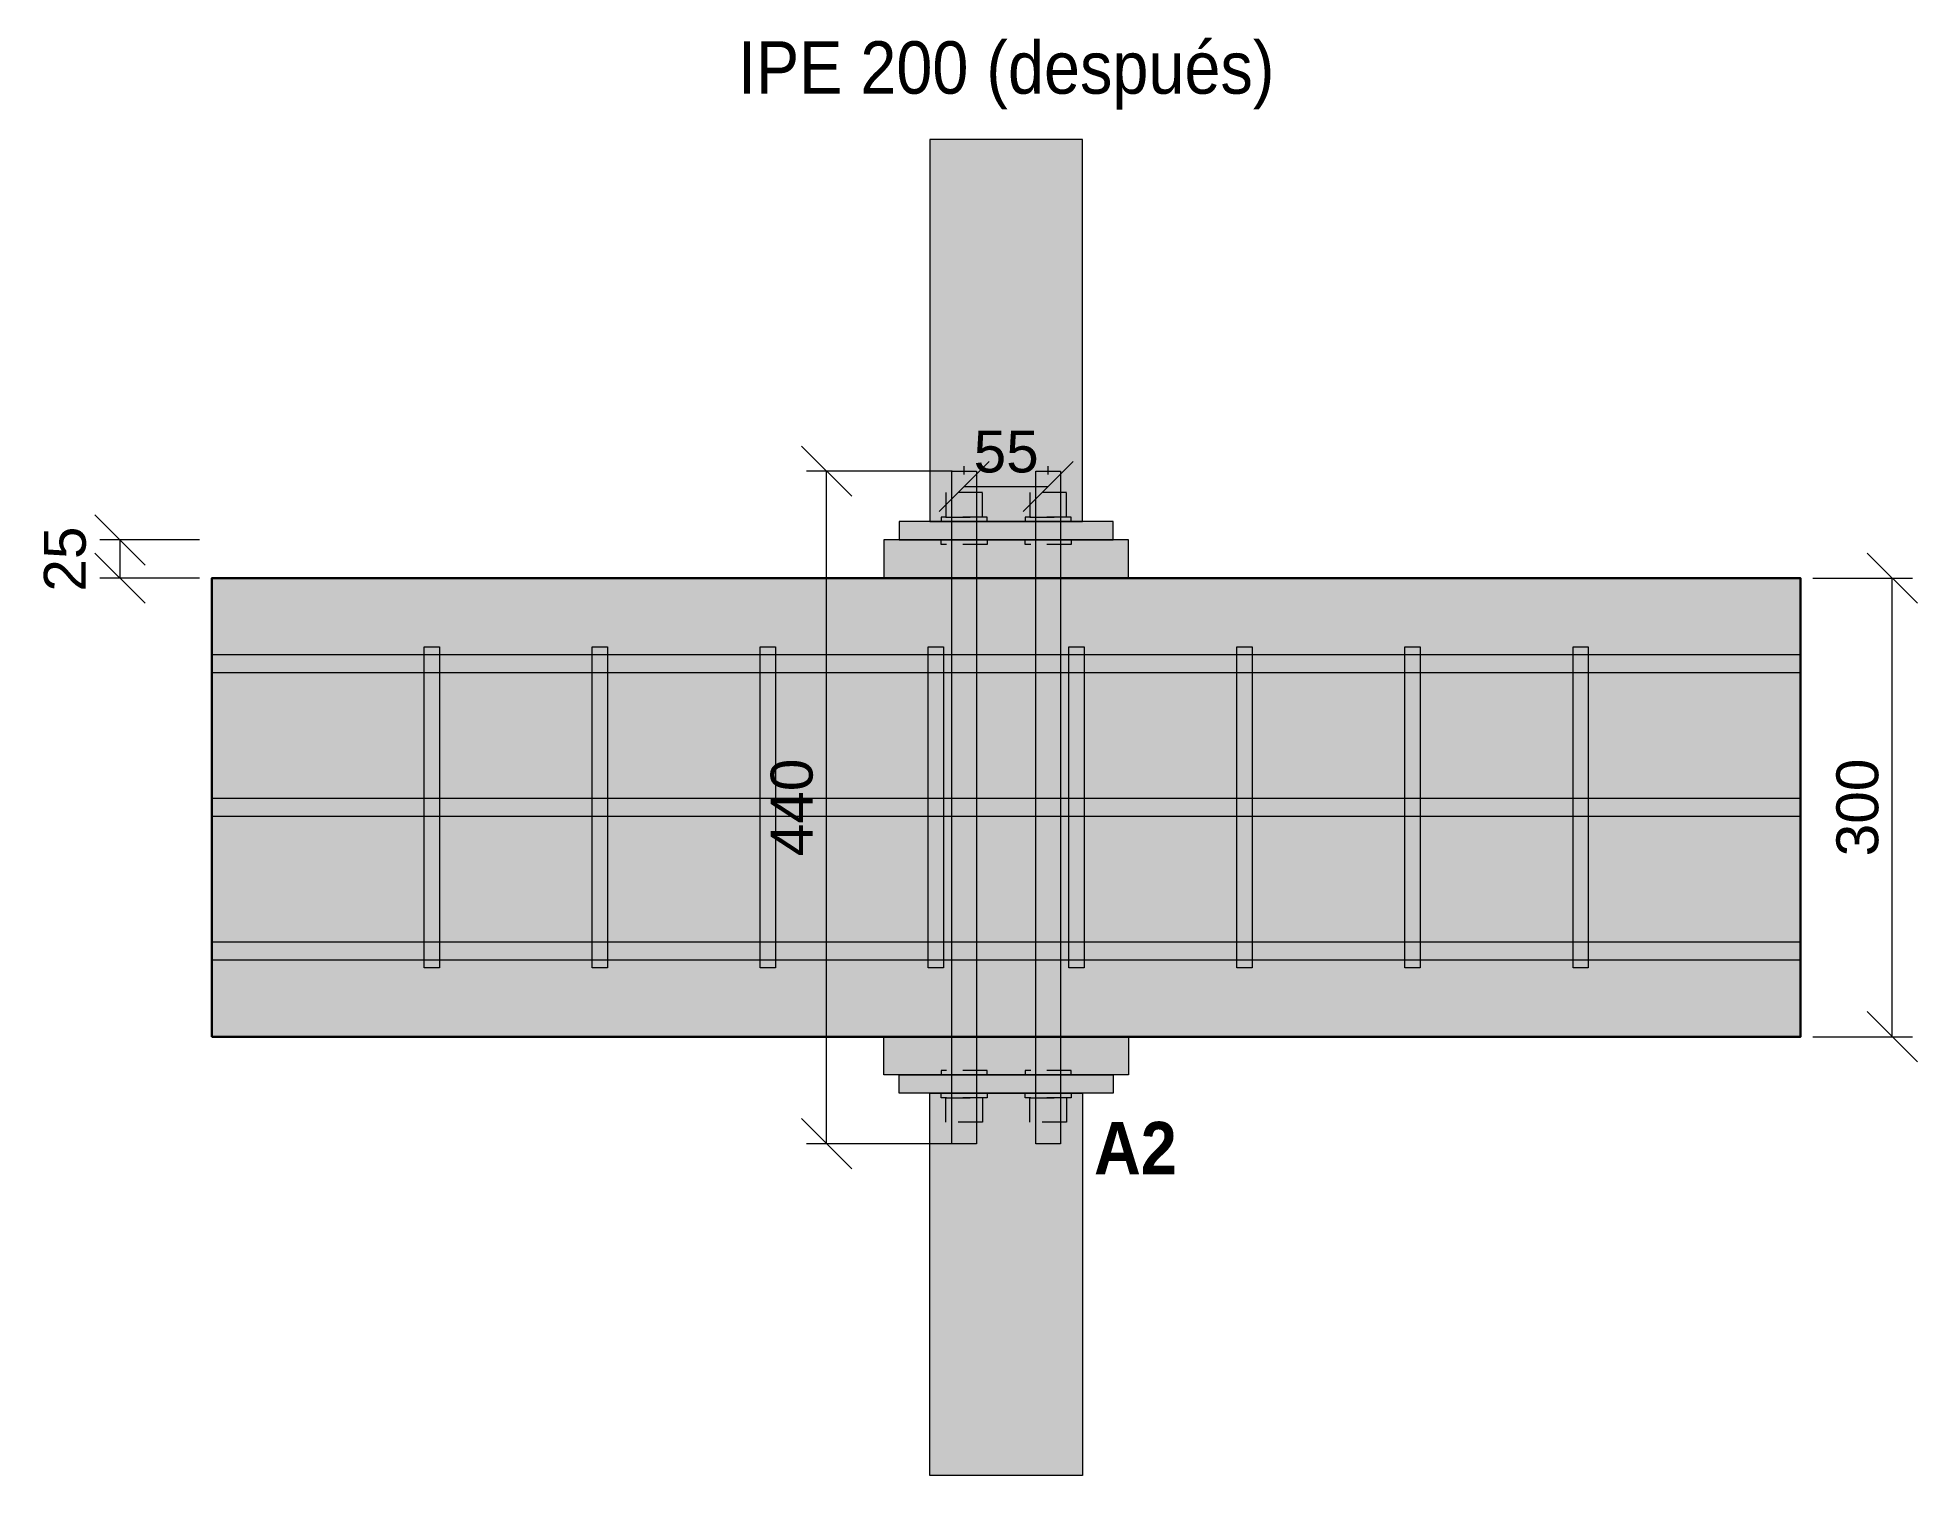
# Model space of a CAD drawing. Header units: millimetres. Extents: x -634 to 596, y -437 to 504.
import ezdxf
from ezdxf.enums import TextEntityAlignment as Align

# ---------------------------------------------------------------- set-up
doc = ezdxf.new("R2010")
doc.units = ezdxf.units.MM
doc.header["$LTSCALE"] = 15
doc.linetypes.add('TRAZO_3-2', pattern=[1.763889, 1.058333, -0.705556])
doc.linetypes.add('TRAZO_8-3', pattern=[3.880556, 2.822222, -1.058333])
for name, color, linetype, lineweight, true_color in [('COTAS', 27, 'Continuous', 15, 0x333333), ('G-edge', 251, 'TRAZO_8-3', 30, 0x555555), ('G-r_anc', 24, 'Continuous', 18, 0x7b241c), ('G-r_ancg', 11, 'TRAZO_3-2', 20, 0xd3746b), ('G-r_bm1', 156, 'Continuous', 18, 0x0e2f44), ('G-r_conc', 252, 'Continuous', 30, 0x6b6b6b), ('G-r_eplate', 253, 'Continuous', 20, 0x848f9a), ('G-r_grout', 9, 'Continuous', 18, 0xb5b5b5), ('G-r_ipe', 127, 'Continuous', 18, 0x1f3347), ('G-r_tieS', 217, 'Continuous', 18, 0x4a235a), ('T-anc', 22, 'Continuous', 18, 0xa93226), ('T-small', 47, 'Continuous', 18, 0x444444)]:
    doc.layers.add(name, color=color, linetype=linetype, lineweight=lineweight, true_color=true_color)
doc.styles.add('ESTANDAR', font='arial.ttf')
doc.styles.add('NEGRITA', font='arialbd.ttf')
doc.dimstyles.new('COTAS_1-15', dxfattribs={"dimscale": 15, "dimtxt": 1.8288, "dimasz": 2, "dimexe": 0.881944, "dimexo": 0.529167, "dimgap": 0.6, "dimtad": 1, "dimdec": 0, "dimtxsty": 'ESTANDAR', "dimtsz": 1.094317, "dimcen": 2.5, "dimclrd": 8, "dimclre": 8, "dimclrt": 250, "dimazin": 3, "dimtfac": 1, "dimtmove": 0, "dimatfit": 3, "dimlwd": 15, "dimlwe": 13})

msp = doc.modelspace()

# ---------------------------------------------------------------- hatches: boundary and pattern name
at = {"layer": 'G-r_anc', "true_color": 0xc0392b}
for points in [[(-35.5, -220), (-35.5, 220), (-19.5, 220), (-19.5, -220)], [(19.5, -220), (19.5, 220), (35.5, 220), (35.5, -220)]]:
    msp.add_hatch(color=7, dxfattribs=at).paths.add_polyline_path(points)
at = {"layer": 'G-r_ancg', "true_color": 0xf4dbd9}
for points in [[(-39.5, 190), (-15.5, 190), (-15.5, 206), (-39.5, 206)], [(15.5, 190), (39.5, 190), (39.5, 206), (15.5, 206)], [(-42.5, 187), (-12.5, 187), (-12.5, 190), (-42.5, 190)], [(12.5, 187), (42.5, 187), (42.5, 190), (12.5, 190)], [(-42.5, 175), (-12.5, 175), (-12.5, 172), (-42.5, 172)], [(12.5, 175), (42.5, 175), (42.5, 172), (12.5, 172)], [(-42.5, -175), (-12.5, -175), (-12.5, -172), (-42.5, -172)], [(12.5, -175), (42.5, -175), (42.5, -172), (12.5, -172)], [(-42.5, -187), (-12.5, -187), (-12.5, -190), (-42.5, -190)], [(-39.5, -190), (-15.5, -190), (-15.5, -206), (-39.5, -206)], [(12.5, -187), (42.5, -187), (42.5, -190), (12.5, -190)], [(15.5, -190), (39.5, -190), (39.5, -206), (15.5, -206)]]:
    msp.add_hatch(color=7, dxfattribs=at).paths.add_polyline_path(points)
at = {"layer": 'G-r_bm1', "true_color": 0x1a5276}
for points in [[(-520, 100), (520, 100), (520, 88), (-520, 88)], [(-520, 6), (520, 6), (520, -6), (-520, -6)], [(-520, -88), (520, -88), (520, -100), (-520, -100)]]:
    msp.add_hatch(color=7, dxfattribs=at).paths.add_polyline_path(points)
at = {"layer": 'G-r_conc', "true_color": 0xf5f3ef}
msp.add_hatch(color=7, dxfattribs=at).paths.add_polyline_path([(-520, -150), (520, -150), (520, 150), (-520, 150)])
at = {"layer": 'G-r_eplate', "true_color": 0xe5ebf1}
for points in [[(-70, 175), (70, 175), (70, 187), (-70, 187)], [(-70, -175), (70, -175), (70, -187), (-70, -187)]]:
    msp.add_hatch(color=7, dxfattribs=at).paths.add_polyline_path(points)
at = {"layer": 'G-r_grout', "true_color": 0xeae8e2}
for points in [[(-80, 150), (80, 150), (80, 175), (-80, 175)], [(-80, -150), (80, -150), (80, -175), (-80, -175)]]:
    msp.add_hatch(color=7, dxfattribs=at).paths.add_polyline_path(points)
at = {"layer": 'G-r_ipe', "true_color": 0xe7edf2}
for points in [[(-50, 187), (50, 187), (50, 437), (-50, 437)], [(-50, -187), (50, -187), (50, -437), (-50, -437)]]:
    msp.add_hatch(color=7, dxfattribs=at).paths.add_polyline_path(points)
at = {"layer": 'G-r_tieS', "true_color": 0x9059a7}
for points in [[(-381, -105), (-381, 105), (-371, 105), (-371, -105)], [(-271, -105), (-271, 105), (-261, 105), (-261, -105)], [(-161, -105), (-161, 105), (-151, 105), (-151, -105)], [(-51, -105), (-51, 105), (-41, 105), (-41, -105)], [(41, -105), (41, 105), (51, 105), (51, -105)], [(151, -105), (151, 105), (161, 105), (161, -105)], [(261, -105), (261, 105), (271, 105), (271, -105)], [(371, -105), (371, 105), (381, 105), (381, -105)]]:
    msp.add_hatch(color=7, dxfattribs=at).paths.add_polyline_path(points)

# ---------------------------------------------------------------- linework, layer by layer
at = {"layer": 'G-edge'}
for p, q in [((-520, -150), (-520, 150)), ((520, -150), (520, 150))]:
    msp.add_line(p, q, dxfattribs=at)
at = {"layer": 'G-r_anc'}
for points in [[(-35.5, -220), (-35.5, 220), (-19.5, 220), (-19.5, -220)], [(19.5, -220), (19.5, 220), (35.5, 220), (35.5, -220)]]:
    msp.add_lwpolyline(points, close=True, dxfattribs=at)
at = {"layer": 'G-r_ancg'}
for points in [[(-39.5, 190), (-15.5, 190), (-15.5, 206), (-39.5, 206)], [(15.5, 190), (39.5, 190), (39.5, 206), (15.5, 206)], [(-42.5, 187), (-12.5, 187), (-12.5, 190), (-42.5, 190)], [(12.5, 187), (42.5, 187), (42.5, 190), (12.5, 190)], [(-42.5, 175), (-12.5, 175), (-12.5, 172), (-42.5, 172)], [(12.5, 175), (42.5, 175), (42.5, 172), (12.5, 172)], [(-42.5, -175), (-12.5, -175), (-12.5, -172), (-42.5, -172)], [(12.5, -175), (42.5, -175), (42.5, -172), (12.5, -172)], [(-42.5, -187), (-12.5, -187), (-12.5, -190), (-42.5, -190)], [(-39.5, -190), (-15.5, -190), (-15.5, -206), (-39.5, -206)], [(12.5, -187), (42.5, -187), (42.5, -190), (12.5, -190)], [(15.5, -190), (39.5, -190), (39.5, -206), (15.5, -206)]]:
    msp.add_lwpolyline(points, close=True, dxfattribs=at)
at = {"layer": 'G-r_bm1'}
for points in [[(-520, 100), (520, 100), (520, 88), (-520, 88)], [(-520, 6), (520, 6), (520, -6), (-520, -6)], [(-520, -88), (520, -88), (520, -100), (-520, -100)]]:
    msp.add_lwpolyline(points, close=True, dxfattribs=at)
at = {"layer": 'G-r_conc'}
msp.add_lwpolyline([(-520, -150), (520, -150), (520, 150), (-520, 150)], close=True, dxfattribs=at)
at = {"layer": 'G-r_eplate'}
for points in [[(-70, 175), (70, 175), (70, 187), (-70, 187)], [(-70, -175), (70, -175), (70, -187), (-70, -187)]]:
    msp.add_lwpolyline(points, close=True, dxfattribs=at)
at = {"layer": 'G-r_grout'}
for points in [[(-80, 150), (80, 150), (80, 175), (-80, 175)], [(-80, -150), (80, -150), (80, -175), (-80, -175)]]:
    msp.add_lwpolyline(points, close=True, dxfattribs=at)
at = {"layer": 'G-r_ipe'}
for points in [[(-50, 187), (50, 187), (50, 437), (-50, 437)], [(-50, -187), (50, -187), (50, -437), (-50, -437)]]:
    msp.add_lwpolyline(points, close=True, dxfattribs=at)
at = {"layer": 'G-r_tieS'}
for points in [[(-381, -105), (-381, 105), (-371, 105), (-371, -105)], [(-271, -105), (-271, 105), (-261, 105), (-261, -105)], [(-161, -105), (-161, 105), (-151, 105), (-151, -105)], [(-51, -105), (-51, 105), (-41, 105), (-41, -105)], [(41, -105), (41, 105), (51, 105), (51, -105)], [(151, -105), (151, 105), (161, 105), (161, -105)], [(261, -105), (261, 105), (271, 105), (271, -105)], [(371, -105), (371, 105), (381, 105), (381, -105)]]:
    msp.add_lwpolyline(points, close=True, dxfattribs=at)

# ---------------------------------------------------------------- texts
at = {"layer": 'T-anc', "color": 22, "true_color": 0xa93226, "style": 'NEGRITA', "width": 0.885}
msp.add_text('A2', height=34.29, dxfattribs=at).set_placement((57.5, -240))
at = {"layer": 'T-small', "color": 47, "true_color": 0x444444, "style": 'ESTANDAR', "width": 0.885}
msp.add_text('IPE 200 (después)', height=34.29, dxfattribs=at).set_placement((0, 467), align=Align.CENTER)

# ---------------------------------------------------------------- dimensions: what is measured, and where the dimension line sits
at = {"layer": 'COTAS'}
msp.add_linear_dim(base=(-27.5, 210), p1=(-27.5, 210), p2=(27.5, 210), dimstyle='COTAS_1-15', dxfattribs=at).render()
for base, p1, p2 in [((-117.5, -220), (-27.5, -220), (-27.5, 220)), ((-580, 150), (-520, 150), (-520, 175)), ((580, -150), (520, -150), (520, 150))]:
    msp.add_linear_dim(base=base, p1=p1, p2=p2, angle=90, dimstyle='COTAS_1-15', dxfattribs=at).render()

doc.saveas('drawing.dxf')
